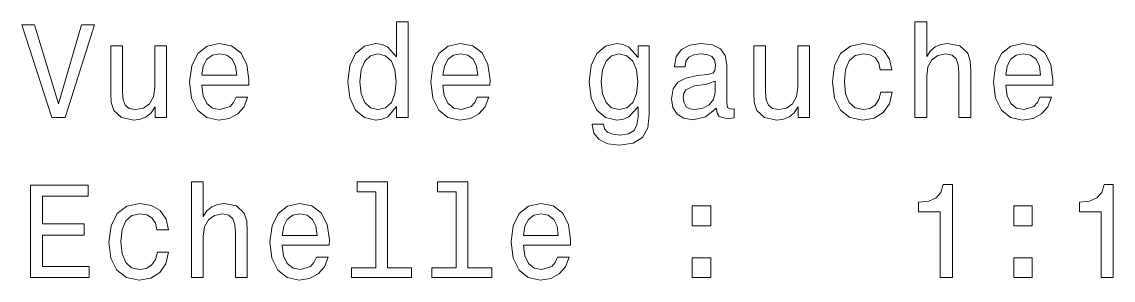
# Model space of a CAD drawing. Extents: x 46 to 852, y -144 to 729.
# Drawn here: x 637.45 to 678.66, y 245.1 to 254.86 of the extents above; entities that cross this region are included whole.
import ezdxf

# ---------------------------------------------------------------- set-up
doc = ezdxf.new("R2010")
doc.units = 0

msp = doc.modelspace()

# ---------------------------------------------------------------- linework, layer by layer
at = {"color": 7, "lineweight": 13}
for points in [[(639.706, 254.744), (638.828, 251.764), (637.925, 254.744), (637.446, 254.744), (638.576, 251.239), (639.08, 251.239), (640.185, 254.744)], [(651.593, 251.658), (651.593, 251.239), (652.036, 251.239), (652.036, 254.86), (651.598, 254.86), (651.598, 253.534), (651.26, 253.917), (651.053, 254.008), (650.816, 254.043), (650.387, 253.942), (650.054, 253.66), (649.838, 253.206), (649.762, 252.596), (649.838, 251.986), (650.054, 251.527), (650.387, 251.239), (650.816, 251.143), (651.053, 251.179), (651.265, 251.27)], [(671.18, 251.239), (671.624, 251.239), (671.624, 252.803), (671.67, 253.161), (671.816, 253.423), (672.043, 253.584), (672.345, 253.645), (672.588, 253.594), (672.739, 253.458), (672.815, 253.231), (672.84, 252.929), (672.84, 251.239), (673.284, 251.239), (673.284, 253.02), (673.263, 253.378), (673.173, 253.675), (672.875, 253.947), (672.411, 254.043), (672.159, 254.008), (671.942, 253.912), (671.76, 253.761), (671.624, 253.554), (671.624, 254.86), (671.18, 254.86)], [(642.908, 253.947), (642.464, 253.947), (642.464, 252.384), (642.414, 252.021), (642.268, 251.759), (642.041, 251.597), (641.743, 251.547), (641.506, 251.587), (641.355, 251.708), (641.269, 251.915), (641.249, 252.208), (641.249, 253.947), (640.805, 253.947), (640.805, 252.167), (640.82, 251.809), (640.916, 251.512), (641.209, 251.239), (641.678, 251.143), (641.93, 251.179), (642.147, 251.27), (642.333, 251.426), (642.485, 251.653), (642.485, 251.239), (642.908, 251.239)], [(644.245, 252.465), (646.02, 252.465), (646.025, 252.672), (645.944, 253.252), (645.722, 253.685), (645.369, 253.947), (644.9, 254.043), (644.441, 253.942), (644.088, 253.66), (643.861, 253.201), (643.781, 252.596), (643.856, 251.976), (644.083, 251.522), (644.431, 251.239), (644.885, 251.143), (645.279, 251.209), (645.601, 251.38), (645.838, 251.653), (645.974, 252.016), (645.536, 252.016), (645.445, 251.814), (645.314, 251.663), (644.941, 251.542), (644.653, 251.597), (644.436, 251.774), (644.295, 252.061), (644.245, 252.45)], [(653.353, 252.465), (655.128, 252.465), (655.133, 252.672), (655.052, 253.252), (654.83, 253.685), (654.477, 253.947), (654.008, 254.043), (653.549, 253.942), (653.196, 253.66), (652.969, 253.201), (652.889, 252.596), (652.964, 251.976), (653.191, 251.522), (653.539, 251.239), (653.993, 251.143), (654.387, 251.209), (654.709, 251.38), (654.946, 251.653), (655.083, 252.016), (654.644, 252.016), (654.553, 251.814), (654.422, 251.663), (654.049, 251.542), (653.761, 251.597), (653.544, 251.774), (653.403, 252.061), (653.353, 252.45)], [(661.144, 251.36), (661.144, 253.947), (660.721, 253.947), (660.721, 253.509), (660.373, 253.907), (660.161, 254.008), (659.924, 254.043), (659.495, 253.942), (659.162, 253.66), (658.946, 253.206), (658.87, 252.596), (658.946, 251.981), (659.162, 251.527), (659.495, 251.239), (659.924, 251.143), (660.166, 251.179), (660.368, 251.27), (660.721, 251.653), (660.721, 251.27), (660.68, 250.967), (660.57, 250.75), (660.358, 250.624), (660.04, 250.579), (659.763, 250.609), (659.566, 250.685), (659.45, 250.816), (659.415, 250.992), (658.986, 250.992), (658.986, 250.972), (659.052, 250.649), (659.253, 250.407), (659.576, 250.251), (660.015, 250.195), (660.539, 250.271), (660.887, 250.483), (661.084, 250.851)], [(663.681, 251.592), (663.681, 251.577), (663.706, 251.406), (663.782, 251.285), (664.1, 251.189), (664.347, 251.229), (664.347, 251.572), (664.241, 251.557), (664.1, 251.623), (664.075, 251.824), (664.075, 253.226), (664.014, 253.584), (663.838, 253.837), (663.53, 253.988), (663.096, 254.043), (662.673, 253.983), (662.36, 253.811), (662.163, 253.544), (662.098, 253.191), (662.098, 253.161), (662.496, 253.161), (662.531, 253.373), (662.642, 253.524), (662.824, 253.615), (663.081, 253.65), (663.328, 253.625), (663.505, 253.549), (663.611, 253.418), (663.646, 253.236), (663.626, 253.025), (663.545, 252.919), (663.343, 252.868), (662.965, 252.828), (662.531, 252.737), (662.224, 252.576), (662.042, 252.324), (661.987, 251.95), (662.037, 251.617), (662.193, 251.37), (662.446, 251.214), (662.794, 251.159), (663.263, 251.264)], [(667.196, 253.947), (666.753, 253.947), (666.753, 252.384), (666.702, 252.021), (666.556, 251.759), (666.329, 251.597), (666.031, 251.547), (665.794, 251.587), (665.643, 251.708), (665.557, 251.915), (665.537, 252.208), (665.537, 253.947), (665.093, 253.947), (665.093, 252.167), (665.108, 251.809), (665.204, 251.512), (665.497, 251.239), (665.966, 251.143), (666.218, 251.179), (666.435, 251.27), (666.621, 251.426), (666.773, 251.653), (666.773, 251.239), (667.196, 251.239)], [(669.869, 253.05), (670.308, 253.05), (670.217, 253.453), (670, 253.771), (669.662, 253.968), (669.224, 254.043), (668.74, 253.942), (668.371, 253.66), (668.139, 253.201), (668.059, 252.586), (668.134, 251.976), (668.361, 251.522), (668.719, 251.239), (669.209, 251.143), (669.642, 251.219), (669.98, 251.431), (670.212, 251.764), (670.313, 252.208), (669.889, 252.208), (669.814, 251.925), (669.673, 251.713), (669.471, 251.582), (669.224, 251.542), (668.916, 251.607), (668.694, 251.809), (668.558, 252.137), (668.513, 252.601), (668.558, 253.055), (668.699, 253.383), (668.926, 253.584), (669.224, 253.655), (669.486, 253.61), (669.683, 253.494), (669.814, 253.302)], [(674.605, 252.465), (676.38, 252.465), (676.385, 252.672), (676.304, 253.252), (676.083, 253.685), (675.729, 253.947), (675.26, 254.043), (674.802, 253.942), (674.448, 253.66), (674.222, 253.201), (674.141, 252.596), (674.216, 251.976), (674.443, 251.522), (674.791, 251.239), (675.245, 251.143), (675.639, 251.209), (675.961, 251.38), (676.198, 251.653), (676.335, 252.016), (675.896, 252.016), (675.805, 251.814), (675.674, 251.663), (675.301, 251.542), (675.013, 251.597), (674.797, 251.774), (674.655, 252.061), (674.605, 252.45)], [(644.245, 252.838), (644.3, 253.186), (644.436, 253.443), (644.643, 253.599), (644.915, 253.655), (645.183, 253.599), (645.389, 253.443), (645.516, 253.186), (645.561, 252.838)], [(650.892, 253.645), (651.184, 253.574), (651.406, 253.378), (651.537, 253.05), (651.588, 252.596), (651.537, 252.137), (651.406, 251.809), (651.184, 251.607), (650.892, 251.542), (650.614, 251.607), (650.402, 251.809), (650.261, 252.142), (650.216, 252.596), (650.261, 253.045), (650.402, 253.373), (650.614, 253.574)], [(653.353, 252.838), (653.408, 253.186), (653.544, 253.443), (653.751, 253.599), (654.023, 253.655), (654.291, 253.599), (654.497, 253.443), (654.624, 253.186), (654.669, 252.838)], [(659.329, 252.596), (659.374, 253.045), (659.51, 253.378), (659.722, 253.574), (660.005, 253.645), (660.302, 253.574), (660.524, 253.378), (660.66, 253.045), (660.711, 252.596), (660.66, 252.137), (660.524, 251.809), (660.302, 251.607), (660.005, 251.542), (659.722, 251.607), (659.51, 251.809), (659.374, 252.142)], [(674.605, 252.838), (674.66, 253.186), (674.797, 253.443), (675.003, 253.599), (675.276, 253.655), (675.543, 253.599), (675.75, 253.443), (675.876, 253.186), (675.921, 252.838)], [(663.631, 252.187), (663.57, 251.925), (663.409, 251.723), (663.167, 251.592), (662.869, 251.547), (662.678, 251.572), (662.541, 251.653), (662.456, 251.794), (662.43, 251.991), (662.451, 252.167), (662.531, 252.293), (662.854, 252.435), (663.263, 252.495), (663.631, 252.616)], [(637.769, 245.192), (639.988, 245.192), (639.988, 245.616), (638.233, 245.616), (638.233, 246.801), (639.797, 246.801), (639.797, 247.22), (638.233, 247.22), (638.233, 248.269), (639.948, 248.269), (639.948, 248.692), (637.769, 248.692)], [(643.856, 245.192), (644.3, 245.192), (644.3, 246.756), (644.345, 247.114), (644.492, 247.376), (644.719, 247.538), (645.021, 247.598), (645.263, 247.548), (645.415, 247.411), (645.49, 247.185), (645.516, 246.882), (645.516, 245.192), (645.959, 245.192), (645.959, 246.973), (645.939, 247.331), (645.848, 247.628), (645.551, 247.901), (645.087, 247.996), (644.835, 247.961), (644.618, 247.865), (644.436, 247.714), (644.3, 247.507), (644.3, 248.813), (643.856, 248.813)], [(650.811, 248.44), (650.811, 245.566), (649.898, 245.566), (649.898, 245.192), (652.162, 245.192), (652.162, 245.566), (651.255, 245.566), (651.255, 248.813), (650.115, 248.813), (650.115, 248.44)], [(653.847, 248.44), (653.847, 245.566), (652.934, 245.566), (652.934, 245.192), (655.198, 245.192), (655.198, 245.566), (654.291, 245.566), (654.291, 248.813), (653.151, 248.813), (653.151, 248.44)], [(672.134, 245.192), (672.593, 245.192), (672.593, 248.718), (672.25, 248.718), (672.159, 248.41), (671.977, 248.203), (671.7, 248.082), (671.317, 248.042), (671.317, 247.684), (672.134, 247.684)], [(678.206, 245.192), (678.665, 245.192), (678.665, 248.718), (678.322, 248.718), (678.231, 248.41), (678.049, 248.203), (677.772, 248.082), (677.389, 248.042), (677.389, 247.684), (678.206, 247.684)], [(642.545, 247.003), (642.984, 247.003), (642.893, 247.406), (642.676, 247.724), (642.338, 247.921), (641.9, 247.996), (641.415, 247.896), (641.047, 247.613), (640.815, 247.154), (640.735, 246.539), (640.81, 245.929), (641.037, 245.475), (641.395, 245.192), (641.884, 245.097), (642.318, 245.172), (642.656, 245.384), (642.888, 245.717), (642.989, 246.161), (642.565, 246.161), (642.49, 245.878), (642.348, 245.666), (642.147, 245.535), (641.9, 245.495), (641.592, 245.561), (641.37, 245.762), (641.234, 246.09), (641.188, 246.554), (641.234, 247.008), (641.375, 247.336), (641.602, 247.538), (641.9, 247.608), (642.162, 247.563), (642.358, 247.447), (642.49, 247.255)], [(647.281, 246.418), (649.056, 246.418), (649.061, 246.625), (648.98, 247.205), (648.758, 247.638), (648.405, 247.901), (647.936, 247.996), (647.477, 247.896), (647.124, 247.613), (646.897, 247.154), (646.817, 246.549), (646.892, 245.929), (647.119, 245.475), (647.467, 245.192), (647.921, 245.097), (648.315, 245.162), (648.637, 245.334), (648.874, 245.606), (649.01, 245.969), (648.572, 245.969), (648.481, 245.767), (648.35, 245.616), (647.977, 245.495), (647.689, 245.55), (647.472, 245.727), (647.331, 246.014), (647.281, 246.403)], [(656.389, 246.418), (658.164, 246.418), (658.169, 246.625), (658.088, 247.205), (657.866, 247.638), (657.513, 247.901), (657.044, 247.996), (656.585, 247.896), (656.232, 247.613), (656.005, 247.154), (655.925, 246.549), (656, 245.929), (656.227, 245.475), (656.575, 245.192), (657.029, 245.097), (657.423, 245.162), (657.745, 245.334), (657.982, 245.606), (658.119, 245.969), (657.68, 245.969), (657.589, 245.767), (657.458, 245.616), (657.085, 245.495), (656.797, 245.55), (656.58, 245.727), (656.439, 246.014), (656.389, 246.403)], [(662.768, 247.149), (663.464, 247.149), (663.464, 247.901), (662.768, 247.901)], [(674.912, 247.149), (675.608, 247.149), (675.608, 247.901), (674.912, 247.901)], [(647.281, 246.791), (647.336, 247.139), (647.472, 247.396), (647.679, 247.553), (647.951, 247.608), (648.219, 247.553), (648.425, 247.396), (648.552, 247.139), (648.597, 246.791)], [(656.389, 246.791), (656.444, 247.139), (656.58, 247.396), (656.787, 247.553), (657.059, 247.608), (657.327, 247.553), (657.534, 247.396), (657.66, 247.139), (657.705, 246.791)], [(662.768, 245.192), (663.464, 245.192), (663.464, 245.944), (662.768, 245.944)], [(674.912, 245.192), (675.608, 245.192), (675.608, 245.944), (674.912, 245.944)]]:
    msp.add_lwpolyline(points, close=True, dxfattribs=at)

doc.saveas('drawing.dxf')
